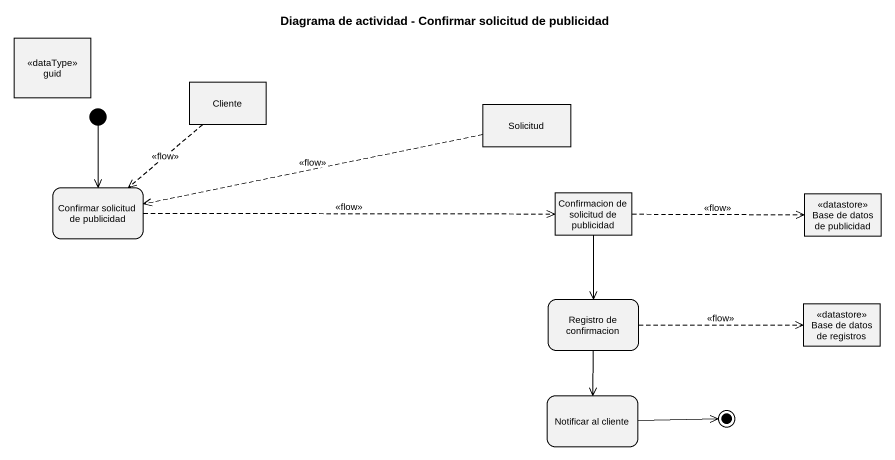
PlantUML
@startuml
title Diagrama de actividad - Confirmar solicitud de publicidad
hide empty description
state guid <<dataType>>
state Cliente <<object>>
state Solicitud <<object>>
state "Confirmar solicitud de publicidad" as Confirmar_solicitud_de
state "Confirmacion de solicitud de publicidad" as Confirmacion_de_solicitud <<object>>
state "Base de datos de publicidad" as Base_de_datos_de_publicidad <<datastore>>
state "Registro de confirmacion" as Registro_de_confirmacion
state "Base de datos de registros" as Base_de_datos_de_registros <<datastore>>
state "Notificar al cliente" as Notificar_al_cliente
[*] --> Confirmar_solicitud_de
Cliente -[dashed]-> Confirmar_solicitud_de : <<flow>>
Solicitud -left[dashed]-> Confirmar_solicitud_de : <<flow>>
Confirmar_solicitud_de -right[dashed]-> Confirmacion_de_solicitud : <<flow>>
Confirmacion_de_solicitud -right[dashed]-> Base_de_datos_de_publicidad : <<flow>>
Confirmacion_de_solicitud --> Registro_de_confirmacion
Registro_de_confirmacion -right[dashed]-> Base_de_datos_de_registros : <<flow>>
Registro_de_confirmacion --> Notificar_al_cliente
Notificar_al_cliente -right-> [*]
@enduml
